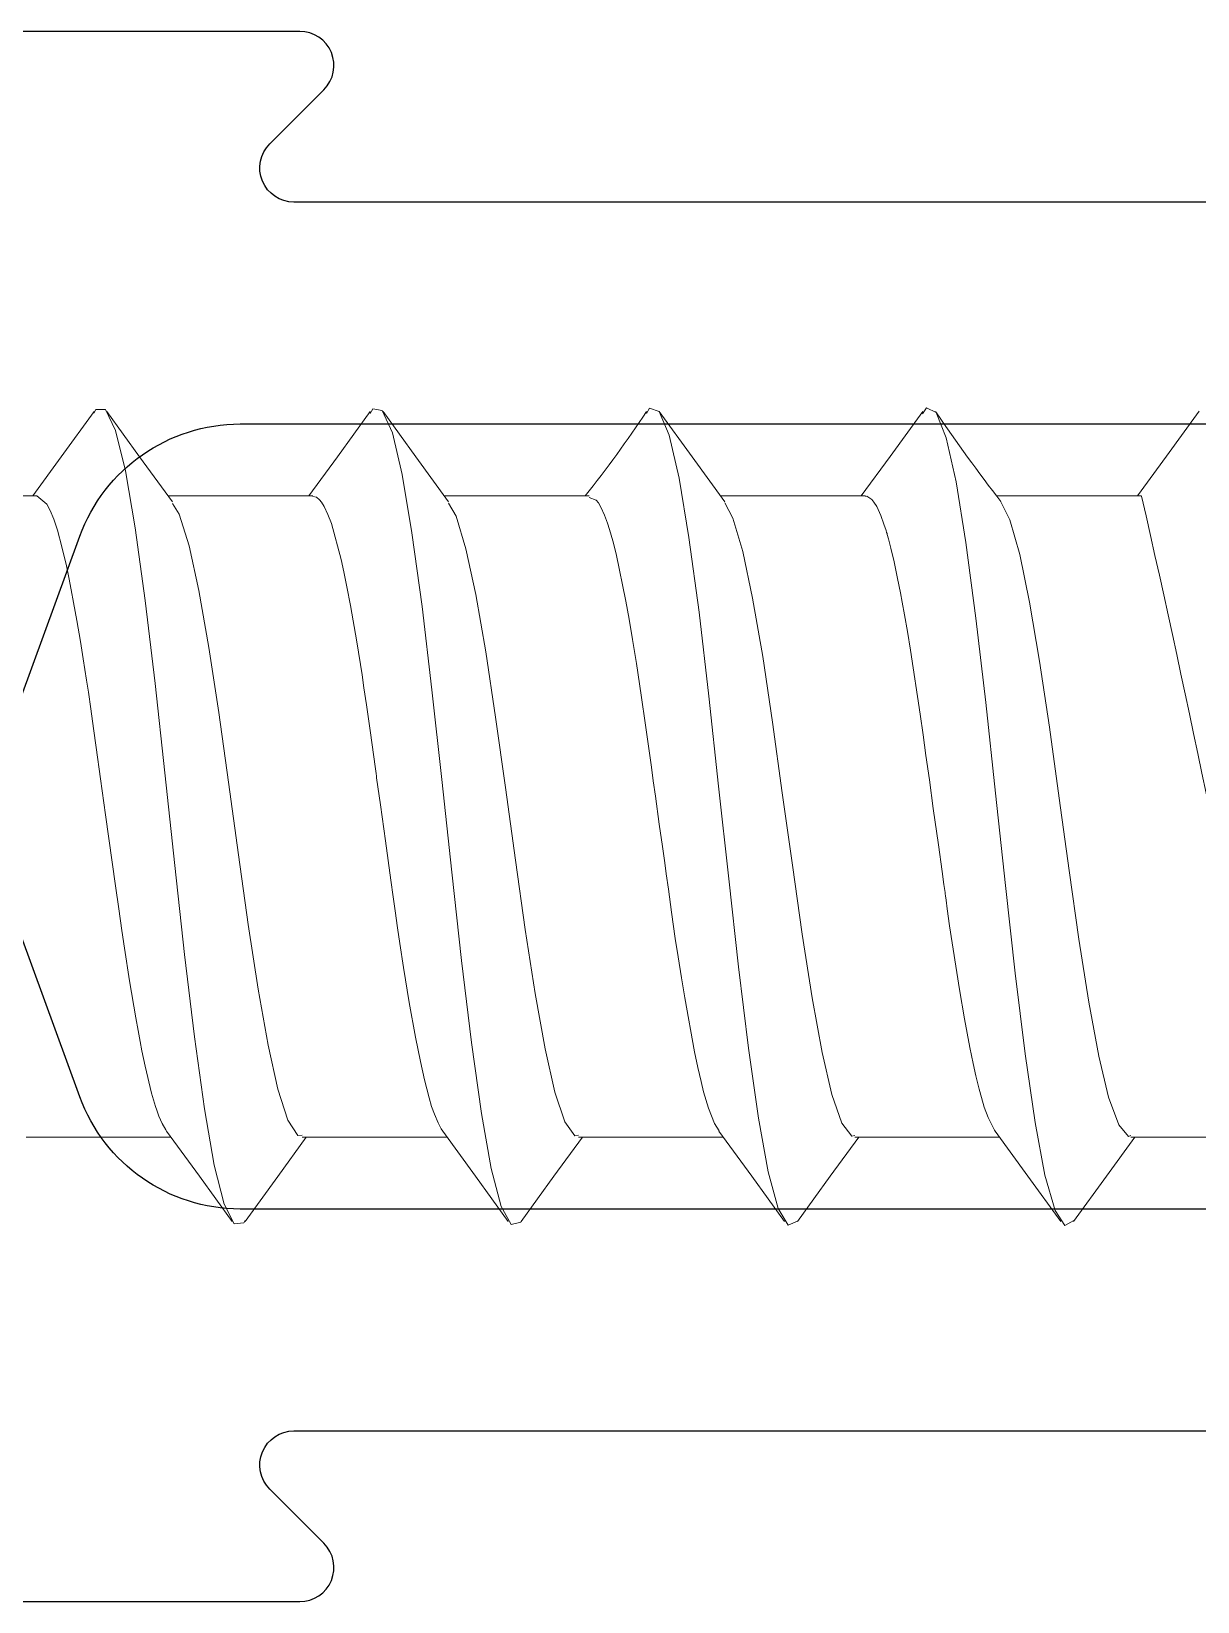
# Model space of a CAD drawing. Header units: millimetres. Extents: x 12 to 3612, y 18 to 315.
# Drawn here: x 3547.89 to 3554.72, y 190.65 to 199.85 of the extents above; entities that cross this region are included whole.
import ezdxf

# ---------------------------------------------------------------- set-up
doc = ezdxf.new("R2010")
doc.units = ezdxf.units.MM
doc.linetypes.add('SLD-Katı', pattern=[0])

# ---------------------------------------------------------------- blocks, each defined once
blk = doc.blocks.new('A08002')
at = {"color": 31}
for points in [[(-2229.053558987788, 2724.315262316943), (-2229.053558987788, 2737.783891716079, -0.6681784572860663), (-2228.712137605893, 2737.925313066495), (-2228.394980328705, 2737.608155789307, 0.6681787317436307), (-2228.05355894681, 2737.749577139724), (-2228.05355894681, 2743.384563408043, 0.6872809147022011)], [(-2237.253558997847, 2743.384563408043), (-2237.253558997847, 2737.749577139724, 0.6681787317428427), (-2236.912137615952, 2737.608155789307), (-2236.594980338764, 2737.925313066495, -0.6681784572869393), (-2236.253558956869, 2737.783891716079), (-2236.253558956869, 2724.315262316943, -0.6681775139216345)]]:
    blk.add_lwpolyline(points, format="xyb", dxfattribs=at)
blk.add_lwpolyline([(-2230.353558959569, 2738.098225240743), (-2230.353558959569, 2724.87684027475, -0.5205670485484353), (-2230.890367043065, 2724.50096343772), (-2231.969518680458, 2724.893742675486, 0.1763266436635735), (-2233.337599264201, 2724.893742675486), (-2234.416750901592, 2724.50096343772, -0.5205670485475683), (-2234.953558985088, 2724.87684027475), (-2234.953558985088, 2738.098225240743, -0.315298803119708), (-2234.295579126425, 2739.037917798982), (-2233.337599264201, 2739.386594029056, -0.1763269374505987), (-2231.969518680458, 2739.386594029056), (-2231.011538818232, 2739.037917798982, -0.3152988031202845)], format="xyb", close=True, dxfattribs=at)
blk = doc.blocks.new('V2 48 42')
at = {"color": 0, "linetype": 'SLD-Katı', "lineweight": 15}
for p, q in [((-41.80853932817217, 100.7090245210657), (-41.80853932817217, 101.5565685117617)), ((-45.56474290145343, 100.7717206516609), (-45.56474290145343, 99.92393772522883)), ((-41.80853932817217, 99.09152062975227), (-41.80853932817217, 99.93906323697774)), ((-45.56474290145343, 99.15416890807865), (-45.56474290145343, 98.3064337561591)), ((-41.80853932817217, 97.47377047507143), (-41.80853932817217, 98.32155867646361)), ((-45.56474290145343, 97.53662117137355), (-45.56474290145343, 96.68892978222357)), ((-41.80853932817217, 95.85622757262354), (-41.80853932817217, 96.70405459704307)), ((-45.56474290145343, 95.91908364622213), (-45.56474290145343, 95.0714253842616)), ((-41.80853932817217, 94.23896514079206), (-41.80853932817217, 95.08764872482607)), ((-45.56474290145343, 94.3015624722575), (-45.56474290145343, 93.4539202548749))]:
    blk.add_line(p, q, dxfattribs=at)
at = {"color": 0, "linetype": 'SLD-Katı', "lineweight": 15, "flags": 128}
for points in [[(-41.80892663339864, 100.7090245210657), (-41.80855315992676, 100.7080491392589), (-41.85665230035193, 100.650641308006), (-41.89307417710916, 100.6313037391392), (-41.94467445943383, 100.6099064003483), (-42.00976013044374, 100.5880754878399), (-42.10743857775469, 100.5612133043487), (-42.21878437380383, 100.5355987819312), (-42.28642333683138, 100.5214122128436), (-42.35808566436981, 100.5071666117365), (-42.43349256796409, 100.4928619786097), (-42.53748022223544, 100.4740682550328), (-42.66073201520203, 100.45305437971), (-42.76232510507725, 100.436553054662), (-42.88730622663934, 100.4170880553847), (-42.95883050090197, 100.4064261062431), (-43.05606039836266, 100.3923883498865), (-43.17148908152785, 100.3762247278228), (-43.2827147013395, 100.3607913653013), (-43.46689544743231, 100.3348156296961), (-43.67623418380936, 100.3056260978447), (-44.09268873812425, 100.2480755623528), (-44.22802329501474, 100.2291375403638), (-44.35433563160041, 100.2111824079821), (-44.45830167295799, 100.1958996221347), (-44.64878921755871, 100.1662928020432), (-44.86554620770039, 100.1295343362017), (-44.9406859740343, 100.1158495414093), (-45.00517935426751, 100.1036163866938), (-45.05985982953143, 100.0928348720536), (-45.1055376456402, 100.0835049974921), (-45.14854985313605, 100.0744315454485), (-45.30742262523836, 100.0366293591724), (-45.38569517515043, 100.0138007407022), (-45.40709828226409, 100.0066569626397), (-45.44156048149625, 99.9940053599239), (-45.48548551548811, 99.97500735077483), (-45.52302405546743, 99.95400278063244), (-45.53046708767215, 99.94841911972435)], [(-41.31378343245569, 100.3736176625007), (-41.57860658840127, 100.5654969791904), (-41.80853932817217, 100.7326896118084)], [(-41.32280343537968, 100.3739127948993), (-41.30162680265767, 100.3634767699459), (-41.30287886446649, 100.3070732106753), (-41.42472363294473, 100.2482283801965), (-41.66094465407059, 100.1898951430467), (-41.99591902698012, 100.133304008561), (-42.42144158444762, 100.0741948806317), (-42.9074121509243, 100.0165214445478), (-43.43083298456258, 99.95940388525014), (-43.97336174954398, 99.9002243359264), (-44.49470511661775, 99.84328605459632), (-44.97822390467718, 99.78541190226679), (-45.39922582640793, 99.72635657506908), (-45.72864743608716, 99.66985138577547), (-45.95877601972688, 99.61136812331279), (-46.07371420338359, 99.55263030871356), (-46.06809039880454, 99.49621845015099), (-46.05317839631562, 99.48925955714913)], [(-41.8422801904253, 99.914529371541), (-41.57838540486682, 100.1064141879433), (-41.31359145403439, 100.2982742502245)], [(-45.53067654962979, 99.94870877407266), (-45.79458900797999, 99.75680714544251), (-46.05940986383348, 99.56493027392753)], [(-41.8524139146507, 99.91458197762404), (-41.91607649417438, 99.87530386275284), (-42.10098358561754, 99.81697062560306), (-42.36319198987985, 99.76037949111742), (-42.69627893561301, 99.7012703631899), (-43.07668286218086, 99.64359692710605), (-43.4864017918826, 99.58647936780653), (-43.91107786634393, 99.52729981848461), (-44.31917061435342, 99.47036153715271), (-44.69765535856413, 99.412487384825), (-45.02720367931988, 99.35343205762547), (-45.28506553858188, 99.29692686833368), (-45.46520364337857, 99.238443605871), (-45.55517398189659, 99.17970579127177), (-45.55318118642617, 99.15416890807865)], [(-46.05961004359915, 99.48946345137301), (-45.79517432478542, 99.29786251827136), (-45.56474290145343, 99.13031600906652)], [(-41.81071863480747, 99.09152062975227), (-41.81496073726703, 99.07047923674872), (-41.83053986439973, 99.05232056263958), (-41.84451950050652, 99.04116601356145), (-41.87095607357469, 99.02488182988418), (-41.91645380792716, 99.00346801160413), (-41.96891753236059, 98.98375296078848), (-42.17984948935464, 98.92673051786005), (-42.25332138944714, 98.91083929827073), (-42.34020719538103, 98.89318307335816), (-42.45020651261302, 98.87225390336425), (-42.6627851977405, 98.83516011240499), (-42.85670199313199, 98.80427831712404), (-42.93370145880635, 98.79263718733637), (-43.0319354644048, 98.77826863436167), (-43.19643329871724, 98.75489274119354), (-43.32251887111897, 98.73737057234939), (-43.40745840112231, 98.72570212783103), (-43.43406548501343, 98.72206305219333), (-43.44998484386178, 98.71988740763663), (-43.45392362566326, 98.71934837201479), (-43.45488657988153, 98.71921605086573), (-43.45511637575555, 98.71918418945825), (-43.45513330192216, 98.71918181455658), (-43.45513712379443, 98.71918127665595), (-43.4551389732801, 98.71918101608026), (-43.45513988266021, 98.71918088788516), (-43.45514774163848, 98.71917977976045), (-43.45516052756557, 98.71917797693277), (-43.45518609945248, 98.7191743712774), (-43.45559525556791, 98.71911668116627), (-43.4572319911772, 98.71888592746109), (-43.4605059918058, 98.71842445239781), (-43.51297798419864, 98.71104671725516), (-43.61829176700712, 98.69632437191831), (-43.82923355993262, 98.66701218105118), (-44.06051292752772, 98.63480012432774), (-44.15722162068641, 98.62130535002325), (-44.23995459281196, 98.609871226834), (-44.33813446196336, 98.5960146767593), (-44.43003126387202, 98.5826313246198), (-44.57091683114231, 98.56113778458712), (-44.77659747754706, 98.52755198646082), (-44.97958334521945, 98.49100487036958), (-45.12309289094765, 98.46234913317858), (-45.23029571699226, 98.43869164310672), (-45.33580179105138, 98.41144760637144), (-45.38512278943563, 98.39648331192257), (-45.43080723308958, 98.3806241667553), (-45.48206080234559, 98.35918293032955), (-45.51617220643266, 98.34095250331484), (-45.52987774881376, 98.33103566023055)], [(-41.31394815591057, 98.75623325891866), (-41.57875664392304, 98.94810061151293), (-41.80853932817217, 99.11518575628361)], [(-41.32561823044352, 98.75662101613307), (-41.29767060646782, 98.741789380103), (-41.30766662074302, 98.68535867147693), (-41.43826592185587, 98.62639889858656), (-41.68212483735078, 98.56827693626292), (-42.02415909593856, 98.51153904095008), (-42.45528008670044, 98.45238295139461), (-42.94418065105856, 98.39498446635116), (-43.4702336760497, 98.33760208958665), (-44.01256505708807, 98.27844407109114), (-44.53125732227363, 98.2216966670112), (-45.01147178894644, 98.16358727959232), (-45.42657928962126, 98.10462174091117), (-45.74893725756147, 98.04818824851463), (-45.97121414399453, 97.98953492513465), (-46.0773479250588, 97.9309541808907), (-46.06297887172468, 97.87449407763415), (-46.05672109765464, 97.87175805854531)], [(-41.84248606227402, 98.29687480311986), (-41.5785718565121, 98.48877617452308), (-41.31375292897019, 98.68065273195316)], [(-45.53061666541316, 98.33124850328568), (-45.79449129294881, 98.13937319223078), (-46.05927737449883, 97.94752235272244)], [(-41.85121000526897, 98.2969992079652), (-41.92667701246046, 98.25347438114295), (-42.11756283020759, 98.19535241881931), (-42.3852975120235, 98.13861452350648), (-42.72276675198327, 98.079458433951), (-43.10546419749198, 98.02205994890755), (-43.51724353166082, 97.96467757214305), (-43.94176509959016, 97.90551955364754), (-44.34778264050328, 97.8487721495676), (-44.72368085598828, 97.79066276215053), (-45.048615191723, 97.73169722346938), (-45.30094783329423, 97.67526373107103), (-45.47493985301116, 97.61661040769286), (-45.55801835579177, 97.5580296634489), (-45.55375346817209, 97.53662117137355)], [(-46.05945197006531, 97.87184457717376), (-45.79463091423395, 97.6799671880708), (-45.56474290145343, 97.51280659581425)], [(-41.81753305762641, 97.47377047507143), (-41.8333571730891, 97.43239276942586), (-41.84972562307166, 97.42017430578017), (-41.8750392424181, 97.40527710600509), (-41.92014823788395, 97.384460826941), (-41.96798965596736, 97.36654695817015), (-42.00554054992381, 97.35447087126886), (-42.07236814429552, 97.33566573475582), (-42.14811097456823, 97.31675919386726), (-42.42441572600092, 97.25943114496295), (-42.53118023532807, 97.24011898657955), (-42.64957785723072, 97.2198309030482), (-42.78980437197379, 97.1971419929996), (-42.97482935451399, 97.16907593713586), (-43.15135017592092, 97.14392985261475), (-43.23362678851481, 97.1324302195153), (-43.31564505663528, 97.12101871723462), (-43.39720477890387, 97.1096953457727), (-43.47811889151717, 97.09846010512592), (-43.56725299318441, 97.08605484851978), (-43.73182899096082, 97.06317923846473), (-43.86250056146173, 97.0450035844915), (-43.95898446732326, 97.0315278866019), (-44.0216002200832, 97.02275214479414), (-44.11302192979565, 97.01000900443432), (-44.24814104810821, 96.99118320588423), (-44.40199686043479, 96.96932056507467), (-44.50804839191824, 96.95340537209813), (-44.63105794996864, 96.93387315582731), (-44.74925474824477, 96.91440136023812), (-45.06602750155025, 96.85674754656793), (-45.15706000235559, 96.83778346637882), (-45.23993693033071, 96.81894631503746), (-45.29971152596909, 96.80391727579445), (-45.39515484646518, 96.77567432643445), (-45.48629593060195, 96.73961271263943), (-45.52867039178363, 96.71343908221934)], [(-41.32459336590136, 97.1375103204773), (-41.29435885003295, 97.120124905985), (-41.31310213333063, 97.06362487320803), (-41.45241802163036, 97.00457396710954), (-41.70378730324182, 96.94668597099917), (-42.05288201688609, 96.88975954379748), (-42.48942908451727, 96.83058056654409), (-42.98113788575347, 96.77344918856215), (-43.50972276463744, 96.71579065148399), (-44.05163604000245, 96.65667824034972), (-44.56766668776618, 96.60007995493288), (-45.04436935449758, 96.5417580071844), (-45.45342378980195, 96.48290607398485), (-45.76871309096214, 96.42650210735155), (-45.98302677960783, 96.36770212114607), (-46.0803382887666, 96.30930174835885), (-46.05781034135043, 96.25419716854412)], [(-41.8426239633277, 96.67927021617106), (-41.57871691335095, 96.8711682022149), (-41.31390073073544, 97.06304147573974)], [(-45.53070356375429, 96.71368120435363), (-45.79457087026685, 96.52181228059453), (-46.05934725747466, 96.32996780906433)], [(-41.84943272958844, 96.67947505707161), (-41.93775487333323, 96.63164944966775), (-42.13451959189797, 96.57376145355556), (-42.40778099696035, 96.51683502635387), (-42.74949761544349, 96.45765604910048), (-43.13439326884509, 96.40052467111855), (-43.54815446617386, 96.3428661340422), (-43.97234875288314, 96.28375372290793), (-44.37628285543951, 96.22715543749109), (-44.74943213389179, 96.16883348974261), (-45.06962830235125, 96.10998155654124), (-45.31642779277217, 96.05357758990976), (-45.48418644792991, 95.99477760370246), (-45.56035912738344, 95.93637723091706), (-45.55482493848876, 95.91908364622213)], [(-46.05932133686429, 96.25424590694638), (-45.79451704612302, 96.06238166782714), (-45.56474290145343, 95.89530264309906)], [(-41.31303220535847, 95.52055612404001), (-41.57664695449967, 95.71155634312527), (-41.80853932817217, 95.88012277210692)], [(-41.81081926020215, 95.85622757262354), (-41.80945611301559, 95.84833259363768), (-41.82855350124282, 95.81909237801483), (-41.84422596864169, 95.80644037720958), (-41.87113060273441, 95.78988017948177), (-41.92373730822192, 95.76559056400765), (-41.9729745127629, 95.74747001184369), (-42.00999798052544, 95.73551852299533), (-42.02205415901017, 95.73185617731178), (-42.02918561470142, 95.72973609745713), (-42.03082249291947, 95.72925440721701), (-42.03115097433511, 95.72915814951739), (-42.03118189193401, 95.729149146282), (-42.03118966597503, 95.72914690384277), (-42.0311908089343, 95.72914657856381), (-42.03119104463894, 95.72914651195242), (-42.03119110043826, 95.72914649621998), (-42.03119949773736, 95.72914413029685), (-42.03122349118803, 95.72913737041017), (-42.03131947709971, 95.72911033066339), (-42.03170361451748, 95.72900216847302), (-42.034787867045, 95.72813668654817), (-42.06017159138537, 95.72120102964436), (-42.1146618682792, 95.70726677443417), (-42.19478678671157, 95.68855722236367), (-42.28304706644531, 95.66969847586188), (-42.33889722759432, 95.65844584607294), (-42.37624988782909, 95.65112645213776), (-42.4313268808769, 95.64066697411363), (-42.5058829619029, 95.62706741200236), (-42.60198704537015, 95.61032776580032), (-42.71221088024504, 95.59201106148248), (-43.08732752445076, 95.53549904880856), (-43.20786137412188, 95.51862349800103), (-43.3285846695494, 95.5017759132752), (-43.47269091373391, 95.48170271393792), (-43.64006070782671, 95.45840389999103), (-43.85356871119711, 95.42867501374712), (-44.00828036354505, 95.40706975216199), (-44.08600535145752, 95.39620069564444), (-44.13156122686951, 95.38990440170528), (-44.13247262891764, 95.38978132472948), (-44.13291674483844, 95.38972146083688), (-44.13313590711596, 95.38969194753918), (-44.13324476440721, 95.38967729555407), (-44.1332990121, 95.38966999572585), (-44.13330578457953, 95.38966908447219), (-44.13331712421268, 95.3896675587348), (-44.13336652339558, 95.38966091208022), (-44.13346532077867, 95.38964761862735), (-44.13978561448312, 95.38879643571454), (-44.15240979288319, 95.38709169540743), (-44.17759039160501, 95.38367271685638), (-44.22766363855953, 95.37679676801781), (-44.32652399098652, 95.36289290339482), (-44.70076372264157, 95.3051954302864), (-44.87166680582231, 95.27585304312561), (-45.03930024617694, 95.24437789880358), (-45.13315034921834, 95.22516163685759), (-45.20666139325976, 95.20920356800889), (-45.28365463454884, 95.19062819694409), (-45.33332509890715, 95.17717467649527), (-45.38915479304023, 95.16012600074646), (-45.45068577944039, 95.13783942743976), (-45.52476469138674, 95.100358336922), (-45.52962322620306, 95.09585817642437)], [(-41.32761595999727, 95.52103252209236), (-41.29168924379383, 95.49848489900614), (-41.31918599911069, 95.44187345851788), (-41.46717336550955, 95.38275535117282), (-41.72592011137704, 95.32512370396216), (-42.08207757486798, 95.26796722090876), (-42.52387386307328, 95.20878946081757), (-43.01836985838554, 95.15188395879704), (-43.54928423443789, 95.0939713179705), (-44.09055924708991, 95.03492852913587), (-44.6039175597366, 94.97843740800272), (-45.07690279321741, 94.91992585637672), (-45.47975082959329, 94.86121119289419), (-45.78796417513513, 94.80479454202032), (-45.99420926472476, 94.74587148750652), (-46.08268783502353, 94.68767454687622), (-46.05391248953902, 94.63650648760995)], [(-45.53089053816166, 95.09604066234351), (-45.7946496420218, 94.90425187548499), (-46.05931553656319, 94.71248685976389)], [(-41.83973956186037, 95.0657465874865), (-41.94930493651964, 95.00983083373103), (-42.15184452410813, 94.95219918651856), (-42.43063444871359, 94.89504270346515), (-42.77646000764616, 94.83586494337396), (-43.1635373972349, 94.77895944135344), (-43.57912205863931, 94.72104680052871), (-44.00281673146446, 94.66200401169226), (-44.404659006158, 94.60551289056093), (-44.77489838367637, 94.54700133893311), (-45.09023635971607, 94.48828667545058), (-45.33149699349178, 94.43187002457671), (-45.49293977897605, 94.37294697006291), (-45.56219828531493, 94.31475002943444), (-45.55639303458383, 94.3015624722575)], [(-46.05924726009334, 94.63668835328644), (-45.79443430171023, 94.44481853992511), (-45.56474290145343, 94.27779874219596)], [(-41.31180977303165, 93.90214067865418), (-41.57559432051357, 94.0932653719301), (-41.80853932817217, 94.26258357415281)]]:
    blk.add_lwpolyline(points, dxfattribs=at)
at = {"color": 0, "linetype": 'SLD-Katı', "lineweight": 15}
for centre, radius, start, end in [((-37.51689961379407, 102.9043466909625), 6.903590330874548, 231.5630319943685, 236.6272747454105), ((-34.92365139316598, 86.08637395985897), 11.33265840258331, 124.3251433932528, 127.6211542081174), ((-60.65085255647546, 176.9117399595361), 84.79258179212893, 280.2715618852278, 282.8385451165506)]:
    blk.add_arc(centre, radius, start, end, dxfattribs=at)

msp = doc.modelspace()

# ---------------------------------------------------------------- block references
at = {"rotation": 90.00000000000001}
for name, p in [('A08002', (6287.21486649427, 2427.906420331393)), ('V2 48 42', (3648.633680482371, 238.9395028471691))]:
    msp.add_blockref(name, p, dxfattribs=at)

doc.saveas('drawing.dxf')
